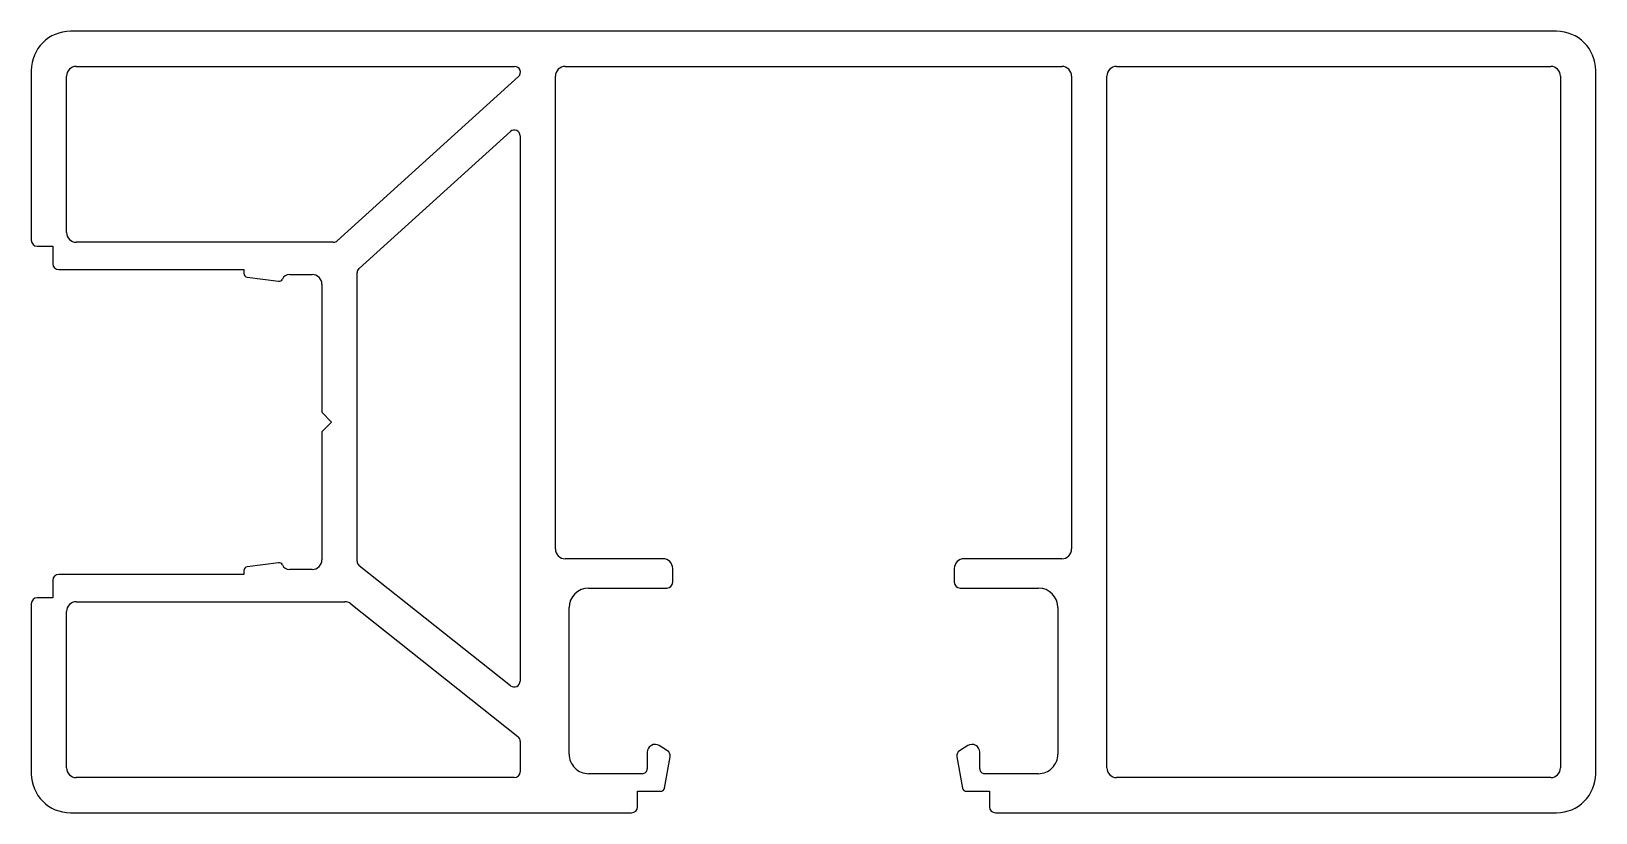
# Model space of a CAD drawing. Extents: x 539.9 to 619.9, y 736.5 to 776.5.
import ezdxf

# ---------------------------------------------------------------- set-up
doc = ezdxf.new("R2010")
doc.units = 0
doc.layers.get('0').update_dxf_attribs({"linetype": 'CONTINUOUS'})

msp = doc.modelspace()

# ---------------------------------------------------------------- linework, layer by layer
for p, q in [((617.918, 776.532), (541.918, 776.532)), ((539.918, 774.532), (539.918, 765.832)), ((542.218, 774.732), (564.634, 774.732)), ((567.218, 774.732), (592.618, 774.732)), ((595.418, 774.732), (617.618, 774.732)), ((619.918, 738.532), (619.918, 774.532)), ((541.718, 766.232), (541.718, 774.232)), ((564.836, 774.21), (555.565, 765.81)), ((566.718, 750.032), (566.718, 774.232)), ((593.118, 774.232), (593.118, 750.032)), ((594.918, 738.832), (594.918, 774.232)), ((618.118, 774.232), (618.118, 738.832)), ((556.676, 764.388), (564.416, 771.401)), ((564.918, 771.179), (564.918, 743.268)), ((555.363, 765.732), (542.218, 765.732)), ((540.218, 765.532), (541.018, 765.532)), ((541.018, 765.532), (541.018, 764.632)), ((541.318, 764.332), (550.783, 764.332)), ((550.783, 764.332), (550.783, 764.144)), ((553.123, 764.081), (554.277, 764.081)), ((556.577, 749.412), (556.577, 764.165)), ((550.957, 763.946), (552.552, 763.734)), ((554.777, 763.581), (554.777, 757.032)), ((554.777, 757.032), (555.277, 756.532)), ((555.277, 756.532), (554.777, 756.032)), ((554.777, 756.032), (554.777, 749.484)), ((550.783, 748.92), (550.783, 748.732)), ((552.552, 749.331), (550.957, 749.119)), ((554.277, 748.984), (553.123, 748.984)), ((564.431, 743.033), (556.691, 749.177)), ((572.218, 749.532), (567.218, 749.532)), ((572.718, 748.332), (572.718, 749.032)), ((587.118, 749.032), (587.118, 748.332)), ((592.618, 749.532), (587.618, 749.532)), ((541.018, 748.432), (541.018, 747.532)), ((550.783, 748.732), (541.318, 748.732)), ((568.418, 748.032), (572.418, 748.032)), ((587.418, 748.032), (591.418, 748.032)), ((539.918, 747.232), (539.918, 738.532)), ((541.018, 747.532), (540.218, 747.532)), ((542.218, 747.332), (555.945, 747.332)), ((556.256, 747.224), (564.804, 740.439)), ((541.718, 738.832), (541.718, 746.832)), ((567.418, 739.532), (567.418, 747.032)), ((592.418, 747.032), (592.418, 739.532)), ((564.918, 740.204), (564.918, 738.632)), ((571.418, 739.632), (571.418, 738.782)), ((572.447, 739.708), (572.031, 739.97)), ((572.297, 737.797), (572.582, 739.401)), ((587.253, 739.401), (587.538, 737.797)), ((587.804, 739.97), (587.388, 739.708)), ((588.418, 738.782), (588.418, 739.632)), ((571.168, 738.532), (568.418, 738.532)), ((591.418, 738.532), (588.668, 738.532)), ((564.618, 738.332), (542.218, 738.332)), ((570.918, 737.632), (572.1, 737.632)), ((570.918, 736.832), (570.918, 737.632)), ((587.735, 737.632), (588.918, 737.632)), ((588.918, 737.632), (588.918, 736.832)), ((617.618, 738.332), (595.418, 738.332)), ((541.918, 736.532), (570.618, 736.532)), ((589.218, 736.532), (617.918, 736.532))]:
    msp.add_line(p, q)
for centre, radius, start, end in [((541.918, 774.532), 2, 90, 180), ((617.918, 774.532), 2, 0, 90), ((542.218, 774.232), 0.5, 90, 180), ((564.634, 774.432), 0.3, 312.17853, 90), ((567.218, 774.232), 0.5, 90, 179.99997), ((592.618, 774.232), 0.5, 0.00003, 90), ((595.418, 774.232), 0.5, 90, 180), ((617.618, 774.232), 0.5, 0, 90), ((564.618, 771.179), 0.3, 360, 132.17853), ((540.218, 765.832), 0.3, 180, 270), ((542.218, 766.232), 0.5, 180, 269.99997), ((555.363, 766.032), 0.3, 269.99997, 312.17853), ((541.318, 764.632), 0.3, 179.99999, 269.99997), ((550.983, 764.144), 0.2, 179.99999, 262.43179), ((553.123, 763.681), 0.4, 90, 155.19939), ((554.277, 763.581), 0.5, 0, 89.99998), ((556.877, 764.165), 0.3, 132.17853, 180), ((552.578, 763.932), 0.2, 262.43169, 335.19939), ((567.218, 750.032), 0.5, 180, 270.00003), ((592.618, 750.032), 0.5, 269.99997, 0), ((550.983, 748.92), 0.2, 97.56821, 180.00001), ((552.578, 749.132), 0.2, 24.80061, 97.56831), ((553.123, 749.384), 0.4, 204.80061, 270), ((554.277, 749.484), 0.5, 270.00002, 0), ((556.877, 749.412), 0.3, 180, 231.55823), ((572.218, 749.032), 0.5, 0, 90.00001), ((587.618, 749.032), 0.5, 90, 180), ((541.318, 748.432), 0.3, 90.00003, 180.00001), ((568.418, 747.032), 1, 90, 180), ((572.418, 748.332), 0.3, 270, 360), ((587.418, 748.332), 0.3, 180, 270), ((591.418, 747.032), 1, 0, 90), ((540.218, 747.232), 0.3, 90, 180), ((542.218, 746.832), 0.5, 90.00003, 180), ((555.945, 746.832), 0.5, 51.55823, 90.00003), ((564.618, 743.268), 0.3, 231.55823, 360), ((564.618, 740.204), 0.3, 0, 51.55823), ((571.818, 739.632), 0.4, 57.69562, 180), ((588.018, 739.632), 0.4, 0, 122.30438), ((568.418, 739.532), 1, 180, 270.00001), ((572.287, 739.454), 0.3, 349.91275, 57.69564), ((587.548, 739.454), 0.3, 122.30436, 190.08725), ((591.418, 739.532), 1, 269.99999, 0), ((541.918, 738.532), 2, 180, 270), ((542.218, 738.832), 0.5, 180, 270), ((564.618, 738.632), 0.3, 270, 0), ((571.168, 738.782), 0.25, 270, 0.00002), ((588.668, 738.782), 0.25, 179.99998, 270), ((595.418, 738.832), 0.5, 180, 270), ((617.618, 738.832), 0.5, 270, 0), ((617.918, 738.532), 2, 270, 0), ((572.1, 737.832), 0.2, 270.00006, 349.91275), ((587.735, 737.832), 0.2, 190.08725, 269.99994), ((570.618, 736.832), 0.3, 270, 360), ((589.218, 736.832), 0.3, 180, 270)]:
    msp.add_arc(centre, radius, start, end)

doc.saveas('drawing.dxf')
